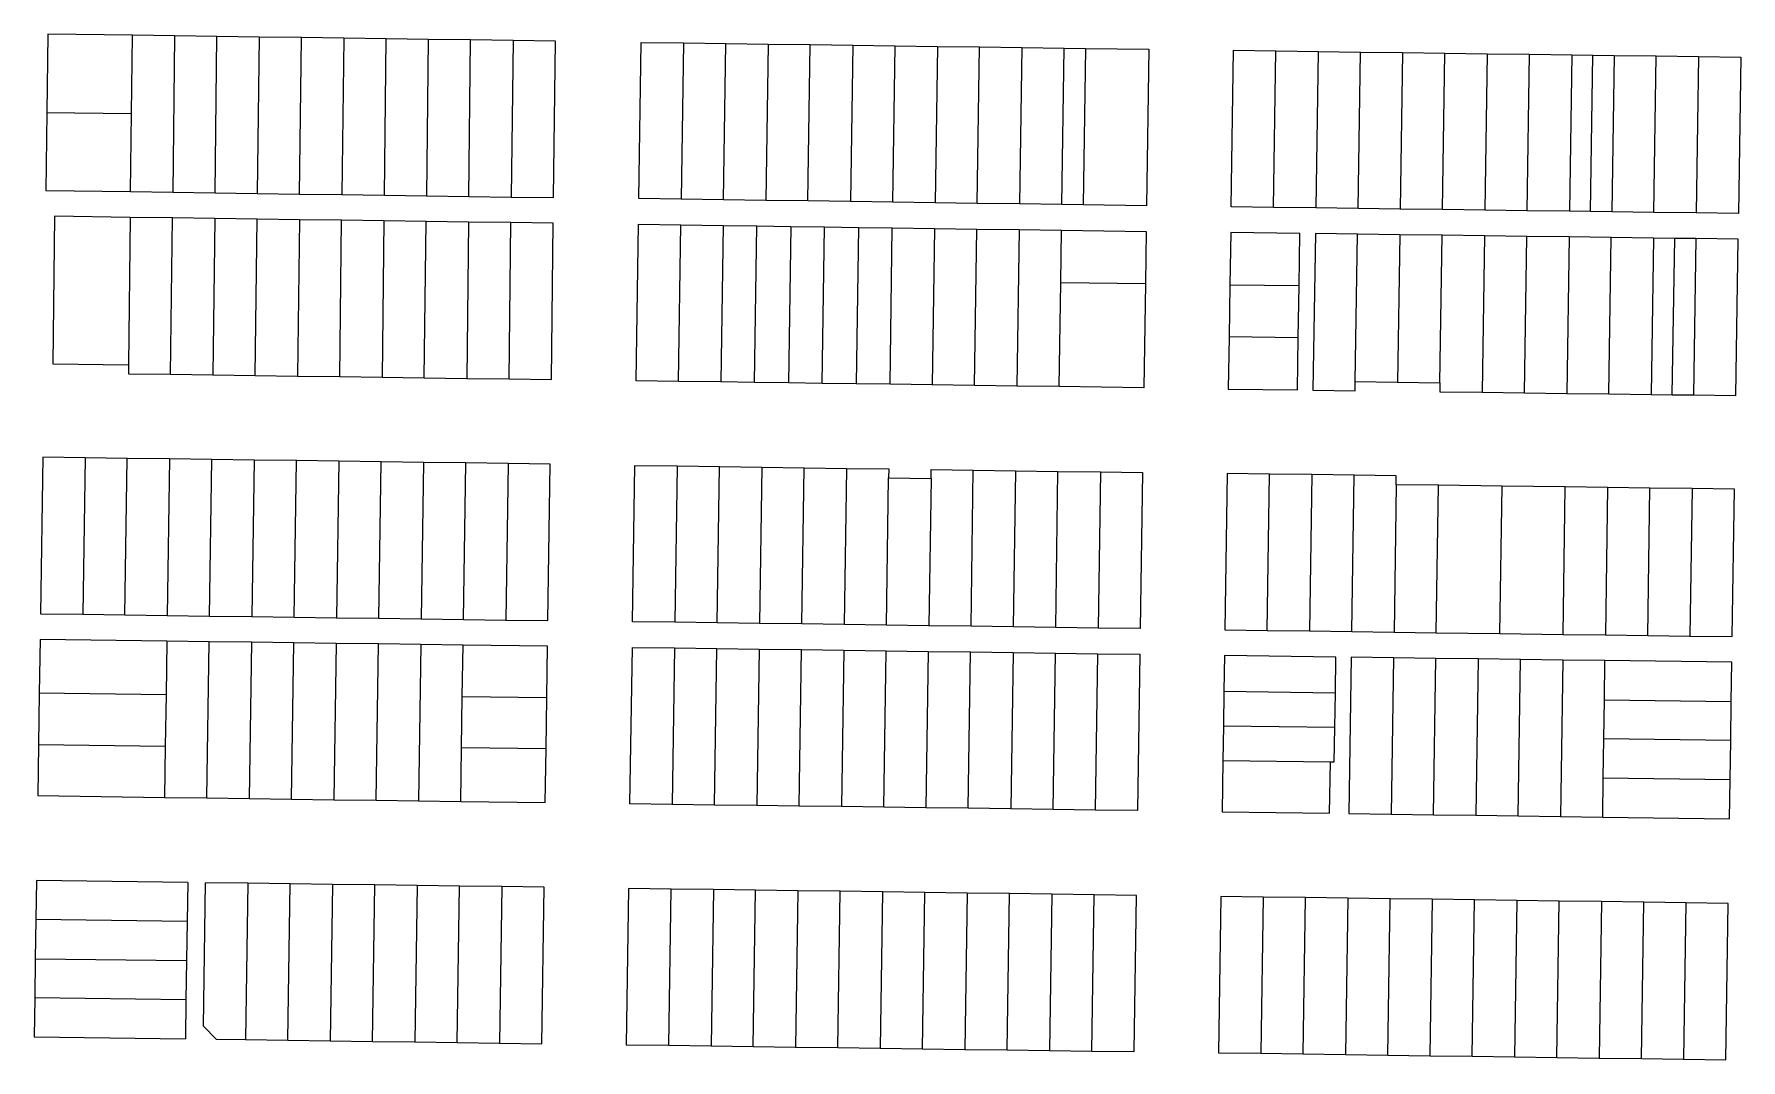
# Model space of a CAD drawing. Header units: inches. Extents: x 486468 to 494399, y 5455955 to 5460553.
# Drawn here: x 493520.2 to 493925.9, y 5456178.3 to 5456422.1 of the extents above; entities that cross this region are included whole.
import ezdxf

# ---------------------------------------------------------------- set-up
doc = ezdxf.new("R2010")
doc.units = ezdxf.units.IN
doc.header["$MEASUREMENT"] = 0
doc.layers.add('ParcelLines', color=10, linetype='Continuous')

msp = doc.modelspace()

# ---------------------------------------------------------------- linework, layer by layer
at = {"layer": 'ParcelLines', "color": 1}
for p, q in [((493523.456, 5456422.08), (493523.227, 5456403.479)), ((493543.556, 5456421.81), (493523.456, 5456422.08)), ((493553.606, 5456421.67), (493543.556, 5456421.81)), ((493563.655, 5456421.53), (493553.606, 5456421.67)), ((493563.207, 5456384.36), (493563.655, 5456421.53)), ((493573.705, 5456421.39), (493563.655, 5456421.53)), ((493583.755, 5456421.26), (493573.705, 5456421.39)), ((493593.805, 5456421.12), (493583.755, 5456421.26)), ((493603.855, 5456420.981), (493593.805, 5456421.12)), ((493603.456, 5456383.8), (493603.855, 5456420.981)), ((493613.905, 5456420.841), (493603.855, 5456420.981)), ((493623.955, 5456420.711), (493613.905, 5456420.841)), ((493634.055, 5456420.571), (493623.955, 5456420.711)), ((493644.105, 5456420.431), (493634.055, 5456420.571)), ((493643.655, 5456383.231), (493644.105, 5456420.431)), ((493663.955, 5456382.981), (493664.505, 5456420.131)), ((493664.505, 5456420.131), (493674.554, 5456419.992)), ((493674.554, 5456419.992), (493684.604, 5456419.862)), ((493684.055, 5456382.702), (493684.604, 5456419.862)), ((493684.604, 5456419.862), (493694.654, 5456419.722)), ((493694.654, 5456419.722), (493694.105, 5456382.562)), ((493694.654, 5456419.722), (493704.704, 5456419.582)), ((493704.704, 5456419.582), (493714.804, 5456419.442)), ((493714.804, 5456419.442), (493724.854, 5456419.302)), ((493724.854, 5456419.302), (493734.904, 5456419.172)), ((493734.904, 5456419.172), (493734.354, 5456381.992)), ((493734.904, 5456419.172), (493744.954, 5456419.032)), ((493744.404, 5456381.852), (493744.954, 5456419.032)), ((493744.954, 5456419.032), (493755.003, 5456418.893)), ((493755.003, 5456418.893), (493765.053, 5456418.763)), ((493765.053, 5456418.763), (493770.103, 5456418.693)), ((493770.103, 5456418.693), (493785.203, 5456418.483)), ((493785.203, 5456418.483), (493784.654, 5456381.283)), ((493804.754, 5456381.034), (493805.302, 5456418.233)), ((493805.302, 5456418.233), (493815.352, 5456418.093)), ((493815.352, 5456418.093), (493825.402, 5456417.964)), ((493825.402, 5456417.964), (493835.452, 5456417.834)), ((493834.902, 5456380.635), (493835.452, 5456417.834)), ((493835.452, 5456417.834), (493845.502, 5456417.704)), ((493845.502, 5456417.704), (493855.552, 5456417.564)), ((493855.552, 5456417.564), (493865.602, 5456417.434)), ((493865.602, 5456417.434), (493865.052, 5456380.235)), ((493865.602, 5456417.434), (493875.652, 5456417.304)), ((493875.652, 5456417.304), (493885.702, 5456417.174)), ((493885.702, 5456417.174), (493890.752, 5456417.105)), ((493890.752, 5456417.105), (493895.752, 5456417.035)), ((493895.752, 5456417.035), (493895.202, 5456379.836)), ((493895.752, 5456417.035), (493905.802, 5456416.895)), ((493905.802, 5456416.895), (493915.852, 5456416.765)), ((493915.852, 5456416.765), (493925.902, 5456416.635)), ((493925.902, 5456416.635), (493925.352, 5456379.436)), ((493523.227, 5456403.479), (493523.007, 5456384.929)), ((493543.107, 5456384.65), (493543.336, 5456403.23)), ((493523.007, 5456384.929), (493543.107, 5456384.65)), ((493543.107, 5456384.65), (493553.157, 5456384.51)), ((493553.157, 5456384.51), (493563.207, 5456384.36)), ((493563.207, 5456384.36), (493573.256, 5456384.22)), ((493573.256, 5456384.22), (493583.306, 5456384.08)), ((493583.306, 5456384.08), (493593.356, 5456383.94)), ((493593.356, 5456383.94), (493603.456, 5456383.8)), ((493603.456, 5456383.8), (493613.505, 5456383.661)), ((493613.505, 5456383.661), (493623.555, 5456383.511)), ((493623.555, 5456383.511), (493633.605, 5456383.371)), ((493633.605, 5456383.371), (493643.655, 5456383.231)), ((493674.005, 5456382.841), (493663.955, 5456382.981)), ((493684.055, 5456382.702), (493674.005, 5456382.841)), ((493694.105, 5456382.562), (493684.055, 5456382.702)), ((493704.155, 5456382.422), (493694.105, 5456382.562)), ((493714.255, 5456382.272), (493704.155, 5456382.422)), ((493724.304, 5456382.132), (493714.255, 5456382.272)), ((493734.354, 5456381.992), (493724.304, 5456382.132)), ((493744.404, 5456381.852), (493734.354, 5456381.992)), ((493754.454, 5456381.713), (493744.404, 5456381.852)), ((493764.504, 5456381.563), (493754.454, 5456381.713)), ((493525.057, 5456378.779), (493524.658, 5456343.73)), ((493543.007, 5456378.53), (493525.057, 5456378.779)), ((493543.007, 5456378.53), (493542.608, 5456343.481)), ((493553.107, 5456378.39), (493543.007, 5456378.53)), ((493563.157, 5456378.25), (493553.107, 5456378.39)), ((493563.157, 5456378.25), (493562.707, 5456341.101)), ((493573.207, 5456378.11), (493563.157, 5456378.25)), ((493572.757, 5456340.961), (493573.207, 5456378.11)), ((493583.256, 5456377.97), (493573.207, 5456378.11)), ((493593.306, 5456377.83), (493583.256, 5456377.97)), ((493592.857, 5456340.681), (493593.306, 5456377.83)), ((493603.356, 5456377.69), (493593.306, 5456377.83)), ((493613.406, 5456377.551), (493603.356, 5456377.69)), ((493769.554, 5456381.493), (493764.504, 5456381.563)), ((493784.654, 5456381.283), (493769.554, 5456381.493)), ((493814.803, 5456380.904), (493804.754, 5456381.034)), ((493824.853, 5456380.774), (493814.803, 5456380.904)), ((493834.902, 5456380.635), (493824.853, 5456380.774)), ((493844.952, 5456380.505), (493834.902, 5456380.635)), ((493855.002, 5456380.375), (493844.952, 5456380.505)), ((493865.052, 5456380.235), (493855.002, 5456380.375)), ((493875.102, 5456380.105), (493865.052, 5456380.235)), ((493885.152, 5456379.975), (493875.102, 5456380.105)), ((493890.152, 5456379.906), (493885.152, 5456379.975)), ((493895.202, 5456379.836), (493890.152, 5456379.906)), ((493905.252, 5456379.706), (493895.202, 5456379.836)), ((493915.302, 5456379.576), (493905.252, 5456379.706)), ((493925.352, 5456379.436), (493915.302, 5456379.576)), ((493612.957, 5456340.402), (493613.406, 5456377.551)), ((493623.455, 5456377.411), (493613.406, 5456377.551)), ((493623.455, 5456377.411), (493623.057, 5456340.262)), ((493633.505, 5456377.271), (493623.455, 5456377.411)), ((493643.605, 5456377.131), (493633.505, 5456377.271)), ((493643.156, 5456339.982), (493643.605, 5456377.131)), ((493663.306, 5456339.682), (493663.855, 5456376.881)), ((493663.855, 5456376.881), (493673.905, 5456376.731)), ((493673.355, 5456339.542), (493673.905, 5456376.731)), ((493673.905, 5456376.731), (493683.955, 5456376.592)), ((493683.955, 5456376.592), (493692.005, 5456376.482)), ((493691.455, 5456339.303), (493692.005, 5456376.482)), ((493692.005, 5456376.482), (493700.055, 5456376.372)), ((493700.055, 5456376.372), (493699.505, 5456339.193)), ((493700.055, 5456376.372), (493708.105, 5456376.252)), ((493708.105, 5456376.252), (493716.155, 5456376.143)), ((493716.155, 5456376.143), (493724.205, 5456376.033)), ((493724.205, 5456376.033), (493734.254, 5456375.893)), ((493734.254, 5456375.893), (493744.304, 5456375.753)), ((493744.304, 5456375.753), (493754.354, 5456375.614)), ((493754.354, 5456375.614), (493753.805, 5456338.443)), ((493754.354, 5456375.614), (493764.454, 5456375.464)), ((493764.254, 5456363.084), (493764.454, 5456375.464)), ((493764.454, 5456375.464), (493784.554, 5456375.184)), ((493784.554, 5456375.184), (493784.374, 5456362.834)), ((493804.654, 5456374.934), (493804.454, 5456362.534)), ((493821.103, 5456374.734), (493804.654, 5456374.934)), ((493820.904, 5456362.334), (493821.103, 5456374.734)), ((493824.753, 5456374.684), (493824.154, 5456337.484)), ((493834.803, 5456374.545), (493824.753, 5456374.684)), ((493844.852, 5456374.415), (493834.803, 5456374.545)), ((493854.902, 5456374.285), (493844.852, 5456374.415)), ((493854.354, 5456339.235), (493854.902, 5456374.285)), ((493864.952, 5456374.145), (493854.902, 5456374.285)), ((493875.002, 5456374.005), (493864.952, 5456374.145)), ((493885.052, 5456373.875), (493875.002, 5456374.005)), ((493885.052, 5456373.875), (493884.503, 5456336.695)), ((493895.102, 5456373.736), (493885.052, 5456373.875)), ((493905.152, 5456373.606), (493895.102, 5456373.736)), ((493910.202, 5456373.536), (493905.152, 5456373.606)), ((493909.603, 5456336.386), (493910.202, 5456373.536)), ((493915.202, 5456373.476), (493910.202, 5456373.536)), ((493915.202, 5456373.476), (493914.653, 5456336.316)), ((493925.252, 5456373.336), (493915.202, 5456373.476)), ((493924.702, 5456336.186), (493925.252, 5456373.336)), ((493763.855, 5456338.314), (493764.254, 5456363.084)), ((493784.374, 5456362.834), (493784.004, 5456338.034)), ((493804.454, 5456362.534), (493804.254, 5456350.134)), ((493804.454, 5456362.534), (493820.904, 5456362.334)), ((493820.704, 5456349.934), (493820.904, 5456362.334)), ((493804.254, 5456350.134), (493804.054, 5456337.734)), ((493820.704, 5456349.934), (493804.254, 5456350.134)), ((493820.504, 5456337.534), (493820.704, 5456349.934)), ((493524.658, 5456343.73), (493542.608, 5456343.481)), ((493542.608, 5456343.481), (493542.608, 5456341.381)), ((493542.608, 5456341.381), (493552.658, 5456341.241)), ((493552.658, 5456341.241), (493562.707, 5456341.101)), ((493562.707, 5456341.101), (493572.757, 5456340.961)), ((493572.757, 5456340.961), (493582.807, 5456340.821)), ((493582.807, 5456340.821), (493592.857, 5456340.681)), ((493592.857, 5456340.681), (493602.907, 5456340.541)), ((493602.907, 5456340.541), (493612.957, 5456340.402)), ((493612.957, 5456340.402), (493623.057, 5456340.262)), ((493623.057, 5456340.262), (493633.106, 5456340.122)), ((493633.106, 5456340.122), (493643.156, 5456339.982)), ((493673.355, 5456339.542), (493663.306, 5456339.682)), ((493683.455, 5456339.413), (493673.355, 5456339.542)), ((493691.455, 5456339.303), (493683.455, 5456339.413)), ((493699.505, 5456339.193), (493691.455, 5456339.303)), ((493707.555, 5456339.083), (493699.505, 5456339.193)), ((493715.605, 5456338.973), (493707.555, 5456339.083)), ((493723.655, 5456338.863), (493715.605, 5456338.973)), ((493733.705, 5456338.723), (493723.655, 5456338.863)), ((493743.755, 5456338.583), (493733.705, 5456338.723)), ((493753.805, 5456338.443), (493743.755, 5456338.583)), ((493763.855, 5456338.314), (493753.805, 5456338.443)), ((493784.004, 5456338.034), (493763.855, 5456338.314)), ((493804.054, 5456337.734), (493820.504, 5456337.534)), ((493824.154, 5456337.484), (493834.254, 5456337.335)), ((493834.254, 5456337.335), (493834.254, 5456339.485)), ((493834.254, 5456339.485), (493844.304, 5456339.355)), ((493844.304, 5456339.355), (493854.354, 5456339.235)), ((493854.354, 5456339.235), (493854.354, 5456337.085)), ((493854.354, 5456337.085), (493864.403, 5456336.955)), ((493864.403, 5456336.955), (493874.453, 5456336.825)), ((493874.453, 5456336.825), (493884.503, 5456336.695)), ((493884.503, 5456336.695), (493894.553, 5456336.576)), ((493894.553, 5456336.576), (493904.603, 5456336.446)), ((493904.603, 5456336.446), (493909.603, 5456336.386)), ((493909.603, 5456336.386), (493914.653, 5456336.316)), ((493914.653, 5456336.316), (493924.702, 5456336.186)), ((493522.258, 5456321.53), (493521.709, 5456284.331)), ((493532.308, 5456321.39), (493522.258, 5456321.53)), ((493542.358, 5456321.25), (493532.308, 5456321.39)), ((493552.408, 5456321.121), (493542.358, 5456321.25)), ((493562.458, 5456320.981), (493552.408, 5456321.121)), ((493561.908, 5456283.782), (493562.458, 5456320.981)), ((493572.508, 5456320.841), (493562.458, 5456320.981)), ((493582.558, 5456320.711), (493572.508, 5456320.841)), ((493592.657, 5456320.571), (493582.558, 5456320.711)), ((493602.707, 5456320.431), (493592.657, 5456320.571)), ((493602.158, 5456283.232), (493602.707, 5456320.431)), ((493612.757, 5456320.291), (493602.707, 5456320.431)), ((493622.807, 5456320.152), (493612.757, 5456320.291)), ((493632.857, 5456320.012), (493622.807, 5456320.152)), ((493642.907, 5456319.882), (493632.857, 5456320.012)), ((493642.357, 5456282.683), (493642.907, 5456319.882)), ((493662.457, 5456282.433), (493663.006, 5456319.582)), ((493663.006, 5456319.582), (493673.056, 5456319.442)), ((493673.056, 5456319.442), (493683.156, 5456319.292)), ((493683.156, 5456319.292), (493693.205, 5456319.153)), ((493693.205, 5456319.153), (493692.656, 5456282.024)), ((493693.205, 5456319.153), (493703.255, 5456319.013)), ((493702.706, 5456281.884), (493703.255, 5456319.013)), ((493703.255, 5456319.013), (493713.305, 5456318.873)), ((493713.305, 5456318.873), (493712.756, 5456281.744)), ((493713.305, 5456318.873), (493723.355, 5456318.733)), ((493723.355, 5456318.733), (493723.305, 5456316.633)), ((493733.405, 5456318.583), (493743.455, 5456318.443)), ((493733.405, 5456316.483), (493733.405, 5456318.583)), ((493742.905, 5456281.334), (493743.455, 5456318.443)), ((493743.455, 5456318.443), (493753.505, 5456318.303)), ((493753.505, 5456318.303), (493752.955, 5456281.194)), ((493753.505, 5456318.303), (493763.555, 5456318.164)), ((493763.055, 5456281.055), (493763.555, 5456318.164)), ((493763.555, 5456318.164), (493773.655, 5456318.024)), ((493773.655, 5456318.024), (493773.105, 5456280.925)), ((493773.655, 5456318.024), (493783.705, 5456317.884)), ((493783.705, 5456317.884), (493783.155, 5456280.785)), ((493803.804, 5456317.634), (493803.255, 5456280.485)), ((493813.854, 5456317.504), (493803.804, 5456317.634)), ((493823.904, 5456317.384), (493813.854, 5456317.504)), ((493833.954, 5456317.255), (493823.904, 5456317.384)), ((493844.004, 5456317.135), (493833.954, 5456317.255)), ((493843.954, 5456314.985), (493844.004, 5456317.135)), ((493722.806, 5456281.604), (493723.305, 5456316.633)), ((493723.305, 5456316.633), (493733.405, 5456316.483)), ((493733.405, 5456316.483), (493732.855, 5456281.474)), ((493843.954, 5456314.985), (493843.454, 5456279.956)), ((493854.004, 5456314.855), (493843.954, 5456314.985)), ((493869.104, 5456314.655), (493854.004, 5456314.855)), ((493884.153, 5456314.455), (493869.104, 5456314.655)), ((493894.203, 5456314.326), (493884.153, 5456314.455)), ((493894.203, 5456314.326), (493893.704, 5456279.287)), ((493904.253, 5456314.196), (493894.203, 5456314.326)), ((493914.303, 5456314.067), (493904.253, 5456314.196)), ((493924.353, 5456313.937), (493914.303, 5456314.067)), ((493923.853, 5456278.887), (493924.353, 5456313.937)), ((493521.709, 5456284.331), (493531.758, 5456284.191)), ((493531.758, 5456284.191), (493541.808, 5456284.051)), ((493541.808, 5456284.051), (493551.858, 5456283.922)), ((493551.858, 5456283.922), (493561.908, 5456283.782)), ((493561.908, 5456283.782), (493571.958, 5456283.642)), ((493571.958, 5456283.642), (493582.008, 5456283.502)), ((493582.008, 5456283.502), (493592.058, 5456283.372)), ((493592.058, 5456283.372), (493602.158, 5456283.232)), ((493602.158, 5456283.232), (493612.208, 5456283.092)), ((493612.208, 5456283.092), (493622.258, 5456282.953)), ((493622.258, 5456282.953), (493632.307, 5456282.823)), ((493632.307, 5456282.823), (493642.357, 5456282.683)), ((493672.507, 5456282.293), (493662.457, 5456282.433)), ((493682.607, 5456282.153), (493672.507, 5456282.293)), ((493692.656, 5456282.024), (493682.607, 5456282.153)), ((493702.706, 5456281.884), (493692.656, 5456282.024)), ((493712.756, 5456281.744), (493702.706, 5456281.884)), ((493722.806, 5456281.604), (493712.756, 5456281.744)), ((493732.855, 5456281.474), (493722.806, 5456281.604)), ((493742.905, 5456281.334), (493732.855, 5456281.474)), ((493752.955, 5456281.194), (493742.905, 5456281.334)), ((493763.055, 5456281.055), (493752.955, 5456281.194)), ((493773.105, 5456280.925), (493763.055, 5456281.055)), ((493783.155, 5456280.785), (493773.105, 5456280.925)), ((493803.255, 5456280.485), (493813.305, 5456280.355)), ((493813.305, 5456280.355), (493823.355, 5456280.225)), ((493521.61, 5456278.231), (493521.42, 5456265.431)), ((493551.758, 5456277.821), (493521.61, 5456278.231)), ((493551.758, 5456277.821), (493551.569, 5456265.031)), ((493561.808, 5456277.682), (493551.758, 5456277.821)), ((493561.26, 5456240.533), (493561.808, 5456277.682)), ((493571.858, 5456277.542), (493561.808, 5456277.682)), ((493571.858, 5456277.542), (493571.31, 5456240.393)), ((493581.958, 5456277.402), (493571.858, 5456277.542)), ((493581.359, 5456240.263), (493581.958, 5456277.402)), ((493592.008, 5456277.272), (493581.958, 5456277.402)), ((493602.058, 5456277.132), (493592.008, 5456277.272)), ((493601.508, 5456239.983), (493602.058, 5456277.132)), ((493612.108, 5456276.992), (493602.058, 5456277.132)), ((493612.108, 5456276.992), (493611.558, 5456239.843)), ((493622.158, 5456276.853), (493612.108, 5456276.992)), ((493621.978, 5456264.682), (493622.158, 5456276.853)), ((493642.257, 5456276.583), (493622.158, 5456276.853)), ((493642.078, 5456264.433), (493642.257, 5456276.583)), ((493661.808, 5456239.133), (493662.407, 5456276.333)), ((493662.407, 5456276.333), (493672.457, 5456276.193)), ((493823.355, 5456280.225), (493833.404, 5456280.086)), ((493833.404, 5456280.086), (493843.454, 5456279.956)), ((493843.454, 5456279.956), (493853.504, 5456279.816)), ((493853.504, 5456279.816), (493868.554, 5456279.616)), ((493868.554, 5456279.616), (493883.654, 5456279.416)), ((493883.654, 5456279.416), (493893.704, 5456279.287)), ((493893.704, 5456279.287), (493903.754, 5456279.157)), ((493903.754, 5456279.157), (493913.803, 5456279.027)), ((493913.803, 5456279.027), (493923.853, 5456278.887)), ((493672.457, 5456276.193), (493682.507, 5456276.063)), ((493682.507, 5456276.063), (493692.556, 5456275.924)), ((493692.556, 5456275.924), (493702.606, 5456275.784)), ((493702.606, 5456275.784), (493712.656, 5456275.644)), ((493712.656, 5456275.644), (493722.706, 5456275.514)), ((493722.706, 5456275.514), (493732.756, 5456275.374)), ((493732.756, 5456275.374), (493742.805, 5456275.234)), ((493742.805, 5456275.234), (493752.905, 5456275.094)), ((493752.905, 5456275.094), (493762.955, 5456274.965)), ((493762.955, 5456274.965), (493773.005, 5456274.825)), ((493773.005, 5456274.825), (493783.055, 5456274.685)), ((493783.055, 5456274.685), (493782.505, 5456237.535)), ((493803.155, 5456274.385), (493803.025, 5456265.885)), ((493829.655, 5456274.036), (493803.155, 5456274.385)), ((493829.515, 5456265.486), (493829.655, 5456274.036)), ((493833.305, 5456273.986), (493832.755, 5456236.836)), ((493843.354, 5456273.846), (493833.305, 5456273.986)), ((493853.404, 5456273.716), (493843.354, 5456273.846)), ((493863.454, 5456273.586), (493853.404, 5456273.716)), ((493873.504, 5456273.446), (493863.454, 5456273.586)), ((493883.554, 5456273.316), (493873.504, 5456273.446)), ((493883.554, 5456273.316), (493883.005, 5456236.147)), ((493893.604, 5456273.187), (493883.554, 5456273.316)), ((493893.464, 5456263.887), (493893.604, 5456273.187)), ((493923.753, 5456272.787), (493893.604, 5456273.187)), ((493923.613, 5456263.487), (493923.753, 5456272.787)), ((493521.42, 5456265.431), (493521.24, 5456253.281)), ((493551.569, 5456265.031), (493551.39, 5456252.831)), ((493621.798, 5456252.482), (493621.978, 5456264.682)), ((493621.978, 5456264.682), (493642.078, 5456264.433)), ((493641.898, 5456252.233), (493642.078, 5456264.433)), ((493803.025, 5456265.885), (493802.905, 5456257.635)), ((493829.385, 5456257.286), (493829.515, 5456265.486)), ((493893.324, 5456254.587), (493893.464, 5456263.887)), ((493923.484, 5456254.187), (493923.613, 5456263.487)), ((493802.905, 5456257.635), (493802.785, 5456249.435)), ((493829.385, 5456257.286), (493802.905, 5456257.635)), ((493829.255, 5456249.086), (493829.385, 5456257.286)), ((493521.24, 5456253.281), (493521.06, 5456241.082)), ((493521.24, 5456253.281), (493551.39, 5456252.831)), ((493551.39, 5456252.831), (493551.21, 5456240.672)), ((493621.608, 5456239.703), (493621.798, 5456252.482)), ((493641.708, 5456239.434), (493641.898, 5456252.233)), ((493893.194, 5456245.337), (493893.324, 5456254.587)), ((493923.344, 5456244.887), (493923.484, 5456254.187)), ((493802.785, 5456249.435), (493802.605, 5456237.235)), ((493802.785, 5456249.435), (493828.355, 5456249.086)), ((493828.155, 5456236.886), (493828.355, 5456249.086)), ((493828.355, 5456249.086), (493829.255, 5456249.086)), ((493923.204, 5456235.588), (493923.344, 5456244.887)), ((493521.06, 5456241.082), (493551.21, 5456240.672)), ((493551.21, 5456240.672), (493561.26, 5456240.533)), ((493561.26, 5456240.533), (493571.31, 5456240.393)), ((493571.31, 5456240.393), (493581.359, 5456240.263)), ((493581.359, 5456240.263), (493591.458, 5456240.123)), ((493591.458, 5456240.123), (493601.508, 5456239.983)), ((493601.508, 5456239.983), (493611.558, 5456239.843)), ((493611.558, 5456239.843), (493621.608, 5456239.703)), ((493621.608, 5456239.703), (493641.708, 5456239.434)), ((493671.908, 5456238.993), (493661.808, 5456239.133)), ((493681.957, 5456238.863), (493671.908, 5456238.993)), ((493692.007, 5456238.733), (493681.957, 5456238.863)), ((493702.057, 5456238.604), (493692.007, 5456238.733)), ((493712.107, 5456238.474), (493702.057, 5456238.604)), ((493722.156, 5456238.334), (493712.107, 5456238.474)), ((493732.206, 5456238.204), (493722.156, 5456238.334)), ((493742.256, 5456238.074), (493732.206, 5456238.204)), ((493752.356, 5456237.934), (493742.256, 5456238.074)), ((493762.406, 5456237.805), (493752.356, 5456237.934)), ((493772.456, 5456237.665), (493762.406, 5456237.805)), ((493782.505, 5456237.535), (493772.456, 5456237.665)), ((493802.605, 5456237.235), (493828.155, 5456236.886)), ((493832.755, 5456236.836), (493842.805, 5456236.696)), ((493842.805, 5456236.696), (493852.855, 5456236.557)), ((493852.855, 5456236.557), (493862.905, 5456236.417)), ((493862.905, 5456236.417), (493872.955, 5456236.287)), ((493872.955, 5456236.287), (493883.005, 5456236.147)), ((493883.005, 5456236.147), (493893.055, 5456236.008)), ((493893.055, 5456236.008), (493923.204, 5456235.588)), ((493520.76, 5456220.932), (493520.621, 5456211.632)), ((493556.71, 5456220.482), (493520.76, 5456220.932)), ((493556.71, 5456220.482), (493556.57, 5456211.182)), ((493560.455, 5456186.279), (493560.96, 5456220.382)), ((493571.01, 5456220.253), (493560.96, 5456220.382)), ((493571.01, 5456220.253), (493570.46, 5456183.093)), ((493581.06, 5456220.123), (493571.01, 5456220.253)), ((493580.51, 5456182.963), (493581.06, 5456220.123)), ((493591.16, 5456219.983), (493581.06, 5456220.123)), ((493601.209, 5456219.853), (493591.16, 5456219.983)), ((493600.66, 5456182.683), (493601.209, 5456219.853)), ((493611.258, 5456219.723), (493601.209, 5456219.853)), ((493611.258, 5456219.723), (493610.71, 5456182.543)), ((493621.308, 5456219.593), (493611.258, 5456219.723)), ((493631.358, 5456219.464), (493621.308, 5456219.593)), ((493641.408, 5456219.334), (493631.358, 5456219.464)), ((493640.859, 5456182.134), (493641.408, 5456219.334)), ((493661.508, 5456219.034), (493660.958, 5456181.884)), ((493671.608, 5456218.894), (493661.508, 5456219.034)), ((493681.658, 5456218.754), (493671.608, 5456218.894)), ((493681.658, 5456218.754), (493681.108, 5456181.604)), ((493691.708, 5456218.624), (493681.658, 5456218.754)), ((493701.758, 5456218.485), (493691.708, 5456218.624)), ((493701.758, 5456218.485), (493701.208, 5456181.335)), ((493711.807, 5456218.345), (493701.758, 5456218.485)), ((493721.857, 5456218.215), (493711.807, 5456218.345)), ((493731.906, 5456218.075), (493721.857, 5456218.215)), ((493742.006, 5456217.935), (493731.906, 5456218.075)), ((493742.006, 5456217.935), (493741.457, 5456180.785)), ((493752.056, 5456217.795), (493742.006, 5456217.935)), ((493751.507, 5456180.645), (493752.056, 5456217.795)), ((493762.106, 5456217.656), (493752.056, 5456217.795)), ((493772.156, 5456217.526), (493762.106, 5456217.656)), ((493782.206, 5456217.386), (493772.156, 5456217.526)), ((493781.656, 5456180.236), (493782.206, 5456217.386)), ((493802.305, 5456217.136), (493801.756, 5456179.986)), ((493812.355, 5456216.996), (493802.305, 5456217.136)), ((493822.405, 5456216.856), (493812.355, 5456216.996)), ((493832.455, 5456216.727), (493822.405, 5456216.856)), ((493832.455, 5456216.727), (493831.905, 5456179.557)), ((493842.505, 5456216.587), (493832.455, 5456216.727)), ((493852.555, 5456216.447), (493842.505, 5456216.587)), ((493862.605, 5456216.317), (493852.555, 5456216.447)), ((493862.055, 5456179.137), (493862.605, 5456216.317)), ((493872.655, 5456216.177), (493862.605, 5456216.317)), ((493872.655, 5456216.177), (493872.105, 5456178.997)), ((493882.705, 5456216.037), (493872.655, 5456216.177)), ((493882.155, 5456178.857), (493882.705, 5456216.037)), ((493892.755, 5456215.898), (493882.705, 5456216.037)), ((493902.805, 5456215.768), (493892.755, 5456215.898)), ((493912.855, 5456215.628), (493902.805, 5456215.768)), ((493912.855, 5456215.628), (493912.305, 5456178.438)), ((493922.905, 5456215.488), (493912.855, 5456215.628)), ((493922.355, 5456178.288), (493922.905, 5456215.488)), ((493520.621, 5456211.632), (493520.481, 5456202.332)), ((493556.57, 5456211.182), (493556.43, 5456201.882)), ((493520.481, 5456202.332), (493520.351, 5456193.032)), ((493556.43, 5456201.882), (493556.3, 5456192.582)), ((493520.351, 5456193.032), (493520.211, 5456183.732)), ((493556.3, 5456192.582), (493556.161, 5456183.282)), ((493520.211, 5456183.732), (493556.161, 5456183.282)), ((493560.455, 5456186.279), (493563.456, 5456183.19)), ((493563.456, 5456183.19), (493570.46, 5456183.093)), ((493570.46, 5456183.093), (493580.51, 5456182.963)), ((493580.51, 5456182.963), (493590.56, 5456182.823)), ((493590.56, 5456182.823), (493600.66, 5456182.683)), ((493600.66, 5456182.683), (493610.71, 5456182.543)), ((493610.71, 5456182.543), (493620.76, 5456182.403)), ((493620.76, 5456182.403), (493630.809, 5456182.273)), ((493630.809, 5456182.273), (493640.859, 5456182.134)), ((493660.958, 5456181.884), (493671.058, 5456181.744)), ((493671.058, 5456181.744), (493681.108, 5456181.604)), ((493681.108, 5456181.604), (493691.158, 5456181.474)), ((493691.158, 5456181.474), (493701.208, 5456181.335)), ((493701.208, 5456181.335), (493711.258, 5456181.195)), ((493711.258, 5456181.195), (493721.308, 5456181.065)), ((493721.308, 5456181.065), (493731.358, 5456180.925)), ((493731.358, 5456180.925), (493741.457, 5456180.785)), ((493741.457, 5456180.785), (493751.507, 5456180.645)), ((493751.507, 5456180.645), (493761.557, 5456180.515)), ((493761.557, 5456180.515), (493771.606, 5456180.376)), ((493771.606, 5456180.376), (493781.656, 5456180.236)), ((493801.756, 5456179.986), (493811.806, 5456179.846)), ((493811.806, 5456179.846), (493821.856, 5456179.706)), ((493821.856, 5456179.706), (493831.905, 5456179.557)), ((493831.905, 5456179.557), (493841.955, 5456179.417)), ((493841.955, 5456179.417), (493852.005, 5456179.277)), ((493852.005, 5456179.277), (493862.055, 5456179.137)), ((493862.055, 5456179.137), (493872.105, 5456178.997)), ((493872.105, 5456178.997), (493882.155, 5456178.857)), ((493882.155, 5456178.857), (493892.205, 5456178.718)), ((493892.205, 5456178.718), (493902.255, 5456178.578)), ((493902.255, 5456178.578), (493912.305, 5456178.438)), ((493912.305, 5456178.438), (493922.355, 5456178.288))]:
    msp.add_line(p, q, dxfattribs=at)
for points in [[(493543.336, 5456403.23), (493543.556, 5456421.78), (493543.556, 5456421.81)], [(493553.606, 5456421.67), (493553.606, 5456421.63), (493553.157, 5456384.51)], [(493573.705, 5456421.39), (493573.705, 5456421.38), (493573.256, 5456384.23), (493573.256, 5456384.22)], [(493583.306, 5456384.08), (493583.755, 5456421.23), (493583.755, 5456421.26)], [(493593.805, 5456421.12), (493593.805, 5456421.08), (493593.356, 5456383.94)], [(493613.905, 5456420.841), (493613.905, 5456420.831), (493613.505, 5456383.681), (493613.505, 5456383.661)], [(493623.555, 5456383.511), (493623.555, 5456383.531), (493623.955, 5456420.681), (493623.955, 5456420.711)], [(493634.055, 5456420.571), (493634.055, 5456420.531), (493633.605, 5456383.381), (493633.605, 5456383.371)], [(493674.554, 5456419.992), (493674.554, 5456419.982), (493674.005, 5456382.841)], [(493704.155, 5456382.422), (493704.155, 5456382.432), (493704.704, 5456419.582)], [(493714.804, 5456419.442), (493714.804, 5456419.432), (493714.255, 5456382.282), (493714.255, 5456382.272)], [(493724.304, 5456382.132), (493724.854, 5456419.282), (493724.854, 5456419.302)], [(493755.003, 5456418.893), (493755.003, 5456418.883), (493754.454, 5456381.733), (493754.454, 5456381.713)], [(493764.504, 5456381.563), (493764.504, 5456381.583), (493765.053, 5456418.733), (493765.053, 5456418.763)], [(493770.103, 5456418.693), (493770.103, 5456418.683), (493769.554, 5456381.493)], [(493814.803, 5456380.904), (493815.352, 5456418.083), (493815.352, 5456418.093)], [(493825.402, 5456417.964), (493825.402, 5456417.934), (493824.853, 5456380.784), (493824.853, 5456380.774)], [(493845.502, 5456417.704), (493845.502, 5456417.684), (493844.952, 5456380.505)], [(493855.002, 5456380.375), (493855.002, 5456380.385), (493855.552, 5456417.534), (493855.552, 5456417.564)], [(493875.102, 5456380.105), (493875.652, 5456417.284), (493875.652, 5456417.304)], [(493885.702, 5456417.174), (493885.702, 5456417.134), (493885.152, 5456379.985), (493885.152, 5456379.975)], [(493890.152, 5456379.906), (493890.752, 5456417.085), (493890.752, 5456417.105)], [(493905.252, 5456379.706), (493905.802, 5456416.885), (493905.802, 5456416.895)], [(493915.852, 5456416.765), (493915.852, 5456416.735), (493915.302, 5456379.586), (493915.302, 5456379.576)], [(493523.227, 5456403.479), (493543.306, 5456403.23), (493543.336, 5456403.23)], [(493552.658, 5456341.241), (493553.107, 5456378.38), (493553.107, 5456378.39)], [(493583.256, 5456377.97), (493582.807, 5456340.831), (493582.807, 5456340.821)], [(493603.356, 5456377.69), (493603.356, 5456377.68), (493602.907, 5456340.541)], [(493633.106, 5456340.122), (493633.106, 5456340.132), (493633.505, 5456377.271)], [(493683.955, 5456376.592), (493683.955, 5456376.582), (493683.455, 5456339.433), (493683.455, 5456339.413)], [(493707.555, 5456339.083), (493708.105, 5456376.233), (493708.105, 5456376.252)], [(493716.155, 5456376.143), (493716.155, 5456376.133), (493715.605, 5456338.983), (493715.605, 5456338.973)], [(493723.655, 5456338.863), (493723.655, 5456338.883), (493724.205, 5456376.033)], [(493734.254, 5456375.893), (493734.254, 5456375.883), (493733.705, 5456338.733), (493733.705, 5456338.723)], [(493743.755, 5456338.583), (493744.304, 5456375.733), (493744.304, 5456375.753)], [(493834.254, 5456339.485), (493834.803, 5456374.535), (493834.803, 5456374.545)], [(493844.852, 5456374.415), (493844.852, 5456374.385), (493844.304, 5456339.355)], [(493864.952, 5456374.145), (493864.952, 5456374.135), (493864.403, 5456336.955)], [(493874.453, 5456336.825), (493874.453, 5456336.835), (493875.002, 5456373.985), (493875.002, 5456374.005)], [(493894.553, 5456336.576), (493894.553, 5456336.586), (493895.102, 5456373.736)], [(493905.152, 5456373.606), (493905.152, 5456373.586), (493904.603, 5456336.446)], [(493764.254, 5456363.084), (493784.354, 5456362.834), (493784.374, 5456362.834)], [(493532.308, 5456321.39), (493532.308, 5456321.38), (493531.758, 5456284.231), (493531.758, 5456284.191)], [(493541.808, 5456284.051), (493541.808, 5456284.081), (493542.358, 5456321.23), (493542.358, 5456321.25)], [(493552.408, 5456321.121), (493551.858, 5456283.932), (493551.858, 5456283.922)], [(493572.508, 5456320.841), (493572.508, 5456320.831), (493571.958, 5456283.642)], [(493582.008, 5456283.502), (493582.008, 5456283.532), (493582.558, 5456320.681), (493582.558, 5456320.711)], [(493592.657, 5456320.571), (493592.058, 5456283.382), (493592.058, 5456283.372)], [(493612.757, 5456320.291), (493612.757, 5456320.281), (493612.208, 5456283.092)], [(493622.258, 5456282.953), (493622.258, 5456282.983), (493622.807, 5456320.132), (493622.807, 5456320.152)], [(493632.857, 5456320.012), (493632.857, 5456319.982), (493632.307, 5456282.833), (493632.307, 5456282.823)], [(493673.056, 5456319.442), (493673.056, 5456319.432), (493672.507, 5456282.293)], [(493682.607, 5456282.153), (493683.156, 5456319.282), (493683.156, 5456319.292)], [(493813.305, 5456280.355), (493813.854, 5456317.484), (493813.854, 5456317.504)], [(493823.904, 5456317.384), (493823.355, 5456280.235), (493823.355, 5456280.225)], [(493833.404, 5456280.086), (493833.954, 5456317.235), (493833.954, 5456317.255)], [(493853.504, 5456279.816), (493853.504, 5456279.836), (493854.004, 5456314.835), (493854.004, 5456314.855)], [(493869.104, 5456314.655), (493869.104, 5456314.635), (493868.554, 5456279.636), (493868.554, 5456279.616)], [(493883.654, 5456279.416), (493883.654, 5456279.436), (493884.153, 5456314.435), (493884.153, 5456314.455)], [(493903.754, 5456279.157), (493904.253, 5456314.186), (493904.253, 5456314.196)], [(493914.303, 5456314.067), (493914.303, 5456314.037), (493913.803, 5456279.037), (493913.803, 5456279.027)], [(493592.008, 5456277.272), (493591.458, 5456240.133), (493591.458, 5456240.123)], [(493672.457, 5456276.193), (493672.457, 5456276.183), (493671.908, 5456239.033), (493671.908, 5456238.993)], [(493681.957, 5456238.863), (493681.957, 5456238.883), (493682.507, 5456276.033), (493682.507, 5456276.063)], [(493692.556, 5456275.924), (493692.556, 5456275.884), (493692.007, 5456238.733)], [(493702.057, 5456238.604), (493702.057, 5456238.634), (493702.606, 5456275.784)], [(493712.656, 5456275.644), (493712.656, 5456275.634), (493712.107, 5456238.484), (493712.107, 5456238.474)], [(493722.156, 5456238.334), (493722.706, 5456275.484), (493722.706, 5456275.514)], [(493732.756, 5456275.374), (493732.756, 5456275.334), (493732.206, 5456238.204)], [(493742.256, 5456238.074), (493742.256, 5456238.084), (493742.805, 5456275.234)], [(493752.905, 5456275.094), (493752.905, 5456275.084), (493752.356, 5456237.934)], [(493762.406, 5456237.805), (493762.955, 5456274.935), (493762.955, 5456274.965)], [(493773.005, 5456274.825), (493773.005, 5456274.785), (493772.456, 5456237.665)], [(493843.354, 5456273.846), (493843.354, 5456273.836), (493842.805, 5456236.696)], [(493852.855, 5456236.557), (493852.855, 5456236.587), (493853.404, 5456273.716)], [(493863.454, 5456273.586), (493862.905, 5456236.437), (493862.905, 5456236.417)], [(493872.955, 5456236.287), (493873.504, 5456273.436), (493873.504, 5456273.446)], [(493551.569, 5456265.031), (493551.559, 5456265.031), (493521.42, 5456265.431)], [(493803.025, 5456265.885), (493829.505, 5456265.486), (493829.515, 5456265.486)], [(493893.464, 5456263.887), (493923.603, 5456263.487), (493923.613, 5456263.487)], [(493641.898, 5456252.233), (493621.808, 5456252.482), (493621.798, 5456252.482)], [(493923.484, 5456254.187), (493893.354, 5456254.587), (493893.324, 5456254.587)], [(493893.055, 5456236.008), (493893.055, 5456236.038), (493893.194, 5456245.337)], [(493893.194, 5456245.337), (493893.204, 5456245.337), (493923.344, 5456244.887)], [(493591.16, 5456219.983), (493590.56, 5456182.833), (493590.56, 5456182.823)], [(493620.76, 5456182.403), (493621.308, 5456219.583), (493621.308, 5456219.593)], [(493631.358, 5456219.464), (493631.358, 5456219.434), (493630.809, 5456182.283), (493630.809, 5456182.273)], [(493671.058, 5456181.744), (493671.608, 5456218.884), (493671.608, 5456218.894)], [(493691.158, 5456181.474), (493691.158, 5456181.484), (493691.708, 5456218.624)], [(493711.258, 5456181.195), (493711.807, 5456218.335), (493711.807, 5456218.345)], [(493721.857, 5456218.215), (493721.308, 5456181.085), (493721.308, 5456181.065)], [(493731.358, 5456180.925), (493731.358, 5456180.935), (493731.906, 5456218.075)], [(493762.106, 5456217.656), (493761.557, 5456180.535), (493761.557, 5456180.515)], [(493771.606, 5456180.376), (493771.606, 5456180.386), (493772.156, 5456217.526)], [(493812.355, 5456216.996), (493812.355, 5456216.986), (493811.806, 5456179.846)], [(493821.856, 5456179.706), (493822.405, 5456216.836), (493822.405, 5456216.856)], [(493841.955, 5456179.417), (493841.955, 5456179.437), (493842.505, 5456216.587)], [(493852.555, 5456216.447), (493852.555, 5456216.437), (493852.005, 5456179.287), (493852.005, 5456179.277)], [(493892.755, 5456215.898), (493892.755, 5456215.888), (493892.205, 5456178.738), (493892.205, 5456178.718)], [(493902.255, 5456178.578), (493902.255, 5456178.588), (493902.805, 5456215.768)], [(493556.57, 5456211.182), (493556.56, 5456211.182), (493520.621, 5456211.632)], [(493520.481, 5456202.332), (493556.41, 5456201.882), (493556.43, 5456201.882)], [(493556.3, 5456192.582), (493556.26, 5456192.582), (493520.351, 5456193.032)]]:
    msp.add_lwpolyline(points, dxfattribs=at)

doc.saveas('drawing.dxf')
